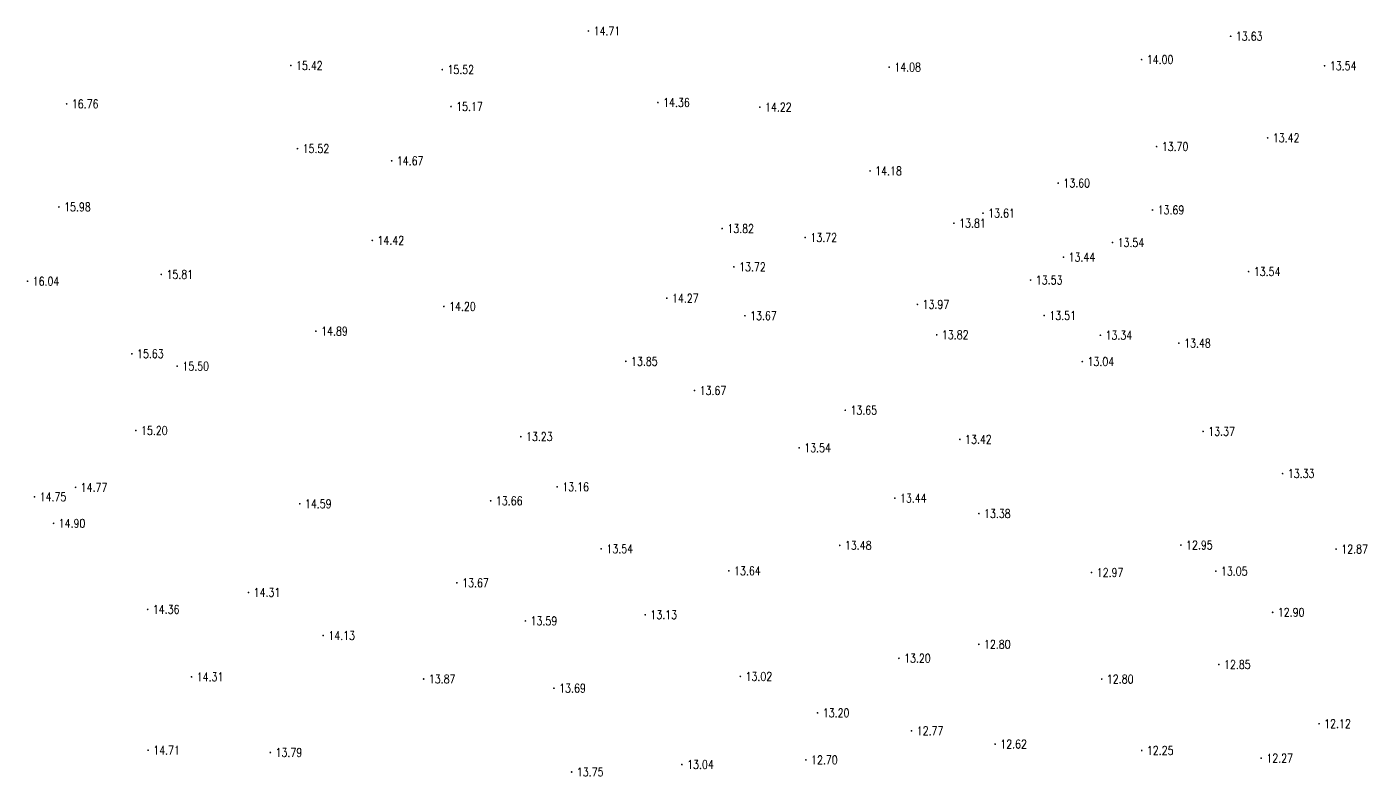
# Model space of a CAD drawing. Extents: x 476861 to 479475, y 2367369 to 2370541.
# Drawn here: x 477775.5 to 477929.7, y 2368752.9 to 2368839.7 of the extents above; entities that cross this region are included whole.
import ezdxf
from ezdxf.enums import TextEntityAlignment as Align

# ---------------------------------------------------------------- set-up
doc = ezdxf.new("R2010")
doc.units = 0
doc.header["$LTSCALE"] = 0.5
doc.layers.get('0').update_dxf_attribs({"linetype": 'CONTINUOUS'})
doc.layers.add('GCD', color=1, linetype='CONTINUOUS')
doc.styles.add('HZ', font='rs.shx', dxfattribs={"width": 0.8, "bigfont": 'hztxt.shx'})

# ---------------------------------------------------------------- blocks, each defined once
blk = doc.blocks.new('GC200')
at = {"linetype": 'Continuous', "const_width": 0.2, "flags": 128}
blk.add_lwpolyline([(-0.1, 0, 1), (0.1, 0, 1)], format="xyb", close=True, dxfattribs=at)

msp = doc.modelspace()

# ---------------------------------------------------------------- block references
at = {"layer": 'GCD', "linetype": 'Continuous'}
ref = msp.add_blockref('GC200', (477840.497, 2368839.153, 14.707), dxfattribs=dict(at, xscale=0.5, yscale=0.5, zscale=0.5))
ref.add_attrib('height', '14.71', dxfattribs={"linetype": 'Continuous', "height": 1, "style": 'HZ', "width": 0.8}).set_placement((477841.097, 2368839.153, 14.707), align=Align.MIDDLE_LEFT)
ref = msp.add_blockref('GC200', (477914.837, 2368838.538, 13.63), dxfattribs=dict(at, xscale=0.5, yscale=0.5, zscale=0.5))
ref.add_attrib('height', '13.63', dxfattribs={"linetype": 'Continuous', "height": 1, "style": 'HZ', "width": 0.8}).set_placement((477915.437, 2368838.538, 13.63), align=Align.MIDDLE_LEFT)
ref = msp.add_blockref('GC200', (477904.527, 2368835.842, 13.997), dxfattribs=dict(at, xscale=0.5, yscale=0.5, zscale=0.5))
ref.add_attrib('height', '14.00', dxfattribs={"linetype": 'Continuous', "height": 1, "style": 'HZ', "width": 0.8}).set_placement((477905.127, 2368835.842, 13.997), align=Align.MIDDLE_LEFT)
ref = msp.add_blockref('GC200', (477806.048, 2368835.149, 15.415), dxfattribs=dict(at, xscale=0.5, yscale=0.5, zscale=0.5))
ref.add_attrib('height', '15.42', dxfattribs={"linetype": 'Continuous', "height": 1, "style": 'HZ', "width": 0.8}).set_placement((477806.648, 2368835.149, 15.415), align=Align.MIDDLE_LEFT)
ref = msp.add_blockref('GC200', (477823.572, 2368834.68, 15.522), dxfattribs=dict(at, xscale=0.5, yscale=0.5, zscale=0.5))
ref.add_attrib('height', '15.52', dxfattribs={"linetype": 'Continuous', "height": 1, "style": 'HZ', "width": 0.8}).set_placement((477824.172, 2368834.68, 15.522), align=Align.MIDDLE_LEFT)
ref = msp.add_blockref('GC200', (477875.303, 2368834.973, 14.082), dxfattribs=dict(at, xscale=0.5, yscale=0.5, zscale=0.5))
ref.add_attrib('height', '14.08', dxfattribs={"linetype": 'Continuous', "height": 1, "style": 'HZ', "width": 0.8}).set_placement((477875.903, 2368834.973, 14.082), align=Align.MIDDLE_LEFT)
ref = msp.add_blockref('GC200', (477925.711, 2368835.13, 13.54), dxfattribs=dict(at, xscale=0.5, yscale=0.5, zscale=0.5))
ref.add_attrib('height', '13.54', dxfattribs={"linetype": 'Continuous', "height": 1, "style": 'HZ', "width": 0.8}).set_placement((477926.311, 2368835.13, 13.54), align=Align.MIDDLE_LEFT)
ref = msp.add_blockref('GC200', (477780.098, 2368830.716, 16.76), dxfattribs=dict(at, xscale=0.5, yscale=0.5, zscale=0.5))
ref.add_attrib('height', '16.76', dxfattribs={"linetype": 'Continuous', "height": 1, "style": 'HZ', "width": 0.8}).set_placement((477780.698, 2368830.716, 16.76), align=Align.MIDDLE_LEFT)
ref = msp.add_blockref('GC200', (477848.542, 2368830.874, 14.364), dxfattribs=dict(at, xscale=0.5, yscale=0.5, zscale=0.5))
ref.add_attrib('height', '14.36', dxfattribs={"linetype": 'Continuous', "height": 1, "style": 'HZ', "width": 0.8}).set_placement((477849.142, 2368830.874, 14.364), align=Align.MIDDLE_LEFT)
ref = msp.add_blockref('GC200', (477824.589, 2368830.413, 15.168), dxfattribs=dict(at, xscale=0.5, yscale=0.5, zscale=0.5))
ref.add_attrib('height', '15.17', dxfattribs={"linetype": 'Continuous', "height": 1, "style": 'HZ', "width": 0.8}).set_placement((477825.189, 2368830.413, 15.168), align=Align.MIDDLE_LEFT)
ref = msp.add_blockref('GC200', (477860.338, 2368830.347, 14.22), dxfattribs=dict(at, xscale=0.5, yscale=0.5, zscale=0.5))
ref.add_attrib('height', '14.22', dxfattribs={"linetype": 'Continuous', "height": 1, "style": 'HZ', "width": 0.8}).set_placement((477860.938, 2368830.347, 14.22), align=Align.MIDDLE_LEFT)
ref = msp.add_blockref('GC200', (477919.121, 2368826.787, 13.415), dxfattribs=dict(at, xscale=0.5, yscale=0.5, zscale=0.5))
ref.add_attrib('height', '13.42', dxfattribs={"linetype": 'Continuous', "height": 1, "style": 'HZ', "width": 0.8}).set_placement((477919.721, 2368826.787, 13.415), align=Align.MIDDLE_LEFT)
ref = msp.add_blockref('GC200', (477806.815, 2368825.541, 15.524), dxfattribs=dict(at, xscale=0.5, yscale=0.5, zscale=0.5))
ref.add_attrib('height', '15.52', dxfattribs={"linetype": 'Continuous', "height": 1, "style": 'HZ', "width": 0.8}).set_placement((477807.415, 2368825.541, 15.524), align=Align.MIDDLE_LEFT)
ref = msp.add_blockref('GC200', (477906.261, 2368825.774, 13.699), dxfattribs=dict(at, xscale=0.5, yscale=0.5, zscale=0.5))
ref.add_attrib('height', '13.70', dxfattribs={"linetype": 'Continuous', "height": 1, "style": 'HZ', "width": 0.8}).set_placement((477906.861, 2368825.774, 13.699), align=Align.MIDDLE_LEFT)
ref = msp.add_blockref('GC200', (477817.715, 2368824.132, 14.668), dxfattribs=dict(at, xscale=0.5, yscale=0.5, zscale=0.5))
ref.add_attrib('height', '14.67', dxfattribs={"linetype": 'Continuous', "height": 1, "style": 'HZ', "width": 0.8}).set_placement((477818.315, 2368824.132, 14.668), align=Align.MIDDLE_LEFT)
ref = msp.add_blockref('GC200', (477873.091, 2368822.958, 14.181), dxfattribs=dict(at, xscale=0.5, yscale=0.5, zscale=0.5))
ref.add_attrib('height', '14.18', dxfattribs={"linetype": 'Continuous', "height": 1, "style": 'HZ', "width": 0.8}).set_placement((477873.691, 2368822.958, 14.181), align=Align.MIDDLE_LEFT)
ref = msp.add_blockref('GC200', (477894.875, 2368821.558, 13.604), dxfattribs=dict(at, xscale=0.5, yscale=0.5, zscale=0.5))
ref.add_attrib('height', '13.60', dxfattribs={"linetype": 'Continuous', "height": 1, "style": 'HZ', "width": 0.8}).set_placement((477895.475, 2368821.558, 13.604), align=Align.MIDDLE_LEFT)
ref = msp.add_blockref('GC200', (477779.201, 2368818.792, 15.979), dxfattribs=dict(at, xscale=0.5, yscale=0.5, zscale=0.5))
ref.add_attrib('height', '15.98', dxfattribs={"linetype": 'Continuous', "height": 1, "style": 'HZ', "width": 0.8}).set_placement((477779.801, 2368818.792, 15.979), align=Align.MIDDLE_LEFT)
ref = msp.add_blockref('GC200', (477905.787, 2368818.445, 13.694), dxfattribs=dict(at, xscale=0.5, yscale=0.5, zscale=0.5))
ref.add_attrib('height', '13.69', dxfattribs={"linetype": 'Continuous', "height": 1, "style": 'HZ', "width": 0.8}).set_placement((477906.387, 2368818.445, 13.694), align=Align.MIDDLE_LEFT)
ref = msp.add_blockref('GC200', (477882.807, 2368816.917, 13.814), dxfattribs=dict(at, xscale=0.5, yscale=0.5, zscale=0.5))
ref.add_attrib('height', '13.81', dxfattribs={"linetype": 'Continuous', "height": 1, "style": 'HZ', "width": 0.8}).set_placement((477883.407, 2368816.917, 13.814), align=Align.MIDDLE_LEFT)
ref = msp.add_blockref('GC200', (477886.167, 2368818.077, 13.61), dxfattribs=dict(at, xscale=0.5, yscale=0.5, zscale=0.5))
ref.add_attrib('height', '13.61', dxfattribs={"linetype": 'Continuous', "height": 1, "style": 'HZ', "width": 0.8}).set_placement((477886.767, 2368818.077, 13.61), align=Align.MIDDLE_LEFT)
ref = msp.add_blockref('GC200', (477855.975, 2368816.29, 13.817), dxfattribs=dict(at, xscale=0.5, yscale=0.5, zscale=0.5))
ref.add_attrib('height', '13.82', dxfattribs={"linetype": 'Continuous', "height": 1, "style": 'HZ', "width": 0.8}).set_placement((477856.575, 2368816.29, 13.817), align=Align.MIDDLE_LEFT)
ref = msp.add_blockref('GC200', (477865.587, 2368815.254, 13.723), dxfattribs=dict(at, xscale=0.5, yscale=0.5, zscale=0.5))
ref.add_attrib('height', '13.72', dxfattribs={"linetype": 'Continuous', "height": 1, "style": 'HZ', "width": 0.8}).set_placement((477866.187, 2368815.254, 13.723), align=Align.MIDDLE_LEFT)
ref = msp.add_blockref('GC200', (477815.48, 2368814.928, 14.423), dxfattribs=dict(at, xscale=0.5, yscale=0.5, zscale=0.5))
ref.add_attrib('height', '14.42', dxfattribs={"linetype": 'Continuous', "height": 1, "style": 'HZ', "width": 0.8}).set_placement((477816.08, 2368814.928, 14.423), align=Align.MIDDLE_LEFT)
ref = msp.add_blockref('GC200', (477901.157, 2368814.674, 13.54), dxfattribs=dict(at, xscale=0.5, yscale=0.5, zscale=0.5))
ref.add_attrib('height', '13.54', dxfattribs={"linetype": 'Continuous', "height": 1, "style": 'HZ', "width": 0.8}).set_placement((477901.757, 2368814.674, 13.54), align=Align.MIDDLE_LEFT)
ref = msp.add_blockref('GC200', (477895.48, 2368812.984, 13.44), dxfattribs=dict(at, xscale=0.5, yscale=0.5, zscale=0.5))
ref.add_attrib('height', '13.44', dxfattribs={"linetype": 'Continuous', "height": 1, "style": 'HZ', "width": 0.8}).set_placement((477896.08, 2368812.984, 13.44), align=Align.MIDDLE_LEFT)
ref = msp.add_blockref('GC200', (477791.051, 2368810.989, 15.809), dxfattribs=dict(at, xscale=0.5, yscale=0.5, zscale=0.5))
ref.add_attrib('height', '15.81', dxfattribs={"linetype": 'Continuous', "height": 1, "style": 'HZ', "width": 0.8}).set_placement((477791.651, 2368810.989, 15.809), align=Align.MIDDLE_LEFT)
ref = msp.add_blockref('GC200', (477857.338, 2368811.861, 13.723), dxfattribs=dict(at, xscale=0.5, yscale=0.5, zscale=0.5))
ref.add_attrib('height', '13.72', dxfattribs={"linetype": 'Continuous', "height": 1, "style": 'HZ', "width": 0.8}).set_placement((477857.938, 2368811.861, 13.723), align=Align.MIDDLE_LEFT)
ref = msp.add_blockref('GC200', (477916.912, 2368811.314, 13.54), dxfattribs=dict(at, xscale=0.5, yscale=0.5, zscale=0.5))
ref.add_attrib('height', '13.54', dxfattribs={"linetype": 'Continuous', "height": 1, "style": 'HZ', "width": 0.8}).set_placement((477917.512, 2368811.314, 13.54), align=Align.MIDDLE_LEFT)
ref = msp.add_blockref('GC200', (477775.566, 2368810.194, 16.039), dxfattribs=dict(at, xscale=0.5, yscale=0.5, zscale=0.5))
ref.add_attrib('height', '16.04', dxfattribs={"linetype": 'Continuous', "height": 1, "style": 'HZ', "width": 0.8}).set_placement((477776.166, 2368810.194, 16.039), align=Align.MIDDLE_LEFT)
ref = msp.add_blockref('GC200', (477891.681, 2368810.336, 13.531), dxfattribs=dict(at, xscale=0.5, yscale=0.5, zscale=0.5))
ref.add_attrib('height', '13.53', dxfattribs={"linetype": 'Continuous', "height": 1, "style": 'HZ', "width": 0.8}).set_placement((477892.281, 2368810.336, 13.531), align=Align.MIDDLE_LEFT)
ref = msp.add_blockref('GC200', (477849.57, 2368808.229, 14.268), dxfattribs=dict(at, xscale=0.5, yscale=0.5, zscale=0.5))
ref.add_attrib('height', '14.27', dxfattribs={"linetype": 'Continuous', "height": 1, "style": 'HZ', "width": 0.8}).set_placement((477850.17, 2368808.229, 14.268), align=Align.MIDDLE_LEFT)
ref = msp.add_blockref('GC200', (477878.578, 2368807.523, 13.966), dxfattribs=dict(at, xscale=0.5, yscale=0.5, zscale=0.5))
ref.add_attrib('height', '13.97', dxfattribs={"linetype": 'Continuous', "height": 1, "style": 'HZ', "width": 0.8}).set_placement((477879.178, 2368807.523, 13.966), align=Align.MIDDLE_LEFT)
ref = msp.add_blockref('GC200', (477823.765, 2368807.284, 14.2), dxfattribs=dict(at, xscale=0.5, yscale=0.5, zscale=0.5))
ref.add_attrib('height', '14.20', dxfattribs={"linetype": 'Continuous', "height": 1, "style": 'HZ', "width": 0.8}).set_placement((477824.365, 2368807.284, 14.2), align=Align.MIDDLE_LEFT)
ref = msp.add_blockref('GC200', (477858.61, 2368806.212, 13.665), dxfattribs=dict(at, xscale=0.5, yscale=0.5, zscale=0.5))
ref.add_attrib('height', '13.67', dxfattribs={"linetype": 'Continuous', "height": 1, "style": 'HZ', "width": 0.8}).set_placement((477859.21, 2368806.212, 13.665), align=Align.MIDDLE_LEFT)
ref = msp.add_blockref('GC200', (477893.251, 2368806.226, 13.506), dxfattribs=dict(at, xscale=0.5, yscale=0.5, zscale=0.5))
ref.add_attrib('height', '13.51', dxfattribs={"linetype": 'Continuous', "height": 1, "style": 'HZ', "width": 0.8}).set_placement((477893.851, 2368806.226, 13.506), align=Align.MIDDLE_LEFT)
ref = msp.add_blockref('GC200', (477808.954, 2368804.424, 14.89), dxfattribs=dict(at, xscale=0.5, yscale=0.5, zscale=0.5))
ref.add_attrib('height', '14.89', dxfattribs={"linetype": 'Continuous', "height": 1, "style": 'HZ', "width": 0.8}).set_placement((477809.554, 2368804.424, 14.89), align=Align.MIDDLE_LEFT)
ref = msp.add_blockref('GC200', (477880.809, 2368804.001, 13.815), dxfattribs=dict(at, xscale=0.5, yscale=0.5, zscale=0.5))
ref.add_attrib('height', '13.82', dxfattribs={"linetype": 'Continuous', "height": 1, "style": 'HZ', "width": 0.8}).set_placement((477881.409, 2368804.001, 13.815), align=Align.MIDDLE_LEFT)
ref = msp.add_blockref('GC200', (477899.752, 2368803.95, 13.344), dxfattribs=dict(at, xscale=0.5, yscale=0.5, zscale=0.5))
ref.add_attrib('height', '13.34', dxfattribs={"linetype": 'Continuous', "height": 1, "style": 'HZ', "width": 0.8}).set_placement((477900.352, 2368803.95, 13.344), align=Align.MIDDLE_LEFT)
ref = msp.add_blockref('GC200', (477908.847, 2368803.039, 13.484), dxfattribs=dict(at, xscale=0.5, yscale=0.5, zscale=0.5))
ref.add_attrib('height', '13.48', dxfattribs={"linetype": 'Continuous', "height": 1, "style": 'HZ', "width": 0.8}).set_placement((477909.447, 2368803.039, 13.484), align=Align.MIDDLE_LEFT)
ref = msp.add_blockref('GC200', (477787.644, 2368801.816, 15.627), dxfattribs=dict(at, xscale=0.5, yscale=0.5, zscale=0.5))
ref.add_attrib('height', '15.63', dxfattribs={"linetype": 'Continuous', "height": 1, "style": 'HZ', "width": 0.8}).set_placement((477788.244, 2368801.816, 15.627), align=Align.MIDDLE_LEFT)
ref = msp.add_blockref('GC200', (477792.894, 2368800.379, 15.504), dxfattribs=dict(at, xscale=0.5, yscale=0.5, zscale=0.5))
ref.add_attrib('height', '15.50', dxfattribs={"linetype": 'Continuous', "height": 1, "style": 'HZ', "width": 0.8}).set_placement((477793.494, 2368800.379, 15.504), align=Align.MIDDLE_LEFT)
ref = msp.add_blockref('GC200', (477844.824, 2368800.932, 13.849), dxfattribs=dict(at, xscale=0.5, yscale=0.5, zscale=0.5))
ref.add_attrib('height', '13.85', dxfattribs={"linetype": 'Continuous', "height": 1, "style": 'HZ', "width": 0.8}).set_placement((477845.424, 2368800.932, 13.849), align=Align.MIDDLE_LEFT)
ref = msp.add_blockref('GC200', (477897.665, 2368800.906, 13.041), dxfattribs=dict(at, xscale=0.5, yscale=0.5, zscale=0.5))
ref.add_attrib('height', '13.04', dxfattribs={"linetype": 'Continuous', "height": 1, "style": 'HZ', "width": 0.8}).set_placement((477898.265, 2368800.906, 13.041), align=Align.MIDDLE_LEFT)
ref = msp.add_blockref('GC200', (477852.775, 2368797.555, 13.67), dxfattribs=dict(at, xscale=0.5, yscale=0.5, zscale=0.5))
ref.add_attrib('height', '13.67', dxfattribs={"linetype": 'Continuous', "height": 1, "style": 'HZ', "width": 0.8}).set_placement((477853.375, 2368797.555, 13.67), align=Align.MIDDLE_LEFT)
ref = msp.add_blockref('GC200', (477870.225, 2368795.272, 13.65), dxfattribs=dict(at, xscale=0.5, yscale=0.5, zscale=0.5))
ref.add_attrib('height', '13.65', dxfattribs={"linetype": 'Continuous', "height": 1, "style": 'HZ', "width": 0.8}).set_placement((477870.825, 2368795.272, 13.65), align=Align.MIDDLE_LEFT)
ref = msp.add_blockref('GC200', (477788.103, 2368792.931, 15.197), dxfattribs=dict(at, xscale=0.5, yscale=0.5, zscale=0.5))
ref.add_attrib('height', '15.20', dxfattribs={"linetype": 'Continuous', "height": 1, "style": 'HZ', "width": 0.8}).set_placement((477788.703, 2368792.931, 15.197), align=Align.MIDDLE_LEFT)
ref = msp.add_blockref('GC200', (477832.669, 2368792.221, 13.226), dxfattribs=dict(at, xscale=0.5, yscale=0.5, zscale=0.5))
ref.add_attrib('height', '13.23', dxfattribs={"linetype": 'Continuous', "height": 1, "style": 'HZ', "width": 0.8}).set_placement((477833.269, 2368792.221, 13.226), align=Align.MIDDLE_LEFT)
ref = msp.add_blockref('GC200', (477911.646, 2368792.83, 13.366), dxfattribs=dict(at, xscale=0.5, yscale=0.5, zscale=0.5))
ref.add_attrib('height', '13.37', dxfattribs={"linetype": 'Continuous', "height": 1, "style": 'HZ', "width": 0.8}).set_placement((477912.246, 2368792.83, 13.366), align=Align.MIDDLE_LEFT)
ref = msp.add_blockref('GC200', (477864.88, 2368790.929, 13.54), dxfattribs=dict(at, xscale=0.5, yscale=0.5, zscale=0.5))
ref.add_attrib('height', '13.54', dxfattribs={"linetype": 'Continuous', "height": 1, "style": 'HZ', "width": 0.8}).set_placement((477865.48, 2368790.929, 13.54), align=Align.MIDDLE_LEFT)
ref = msp.add_blockref('GC200', (477883.491, 2368791.908, 13.421), dxfattribs=dict(at, xscale=0.5, yscale=0.5, zscale=0.5))
ref.add_attrib('height', '13.42', dxfattribs={"linetype": 'Continuous', "height": 1, "style": 'HZ', "width": 0.8}).set_placement((477884.091, 2368791.908, 13.421), align=Align.MIDDLE_LEFT)
ref = msp.add_blockref('GC200', (477920.854, 2368787.943, 13.334), dxfattribs=dict(at, xscale=0.5, yscale=0.5, zscale=0.5))
ref.add_attrib('height', '13.33', dxfattribs={"linetype": 'Continuous', "height": 1, "style": 'HZ', "width": 0.8}).set_placement((477921.454, 2368787.943, 13.334), align=Align.MIDDLE_LEFT)
ref = msp.add_blockref('GC200', (477781.126, 2368786.356, 14.765), dxfattribs=dict(at, xscale=0.5, yscale=0.5, zscale=0.5))
ref.add_attrib('height', '14.77', dxfattribs={"linetype": 'Continuous', "height": 1, "style": 'HZ', "width": 0.8}).set_placement((477781.726, 2368786.356, 14.765), align=Align.MIDDLE_LEFT)
ref = msp.add_blockref('GC200', (477836.871, 2368786.408, 13.162), dxfattribs=dict(at, xscale=0.5, yscale=0.5, zscale=0.5))
ref.add_attrib('height', '13.16', dxfattribs={"linetype": 'Continuous', "height": 1, "style": 'HZ', "width": 0.8}).set_placement((477837.471, 2368786.408, 13.162), align=Align.MIDDLE_LEFT)
ref = msp.add_blockref('GC200', (477776.369, 2368785.265, 14.753), dxfattribs=dict(at, xscale=0.5, yscale=0.5, zscale=0.5))
ref.add_attrib('height', '14.75', dxfattribs={"linetype": 'Continuous', "height": 1, "style": 'HZ', "width": 0.8}).set_placement((477776.969, 2368785.265, 14.753), align=Align.MIDDLE_LEFT)
ref = msp.add_blockref('GC200', (477807.074, 2368784.455, 14.59), dxfattribs=dict(at, xscale=0.5, yscale=0.5, zscale=0.5))
ref.add_attrib('height', '14.59', dxfattribs={"linetype": 'Continuous', "height": 1, "style": 'HZ', "width": 0.8}).set_placement((477807.674, 2368784.455, 14.59), align=Align.MIDDLE_LEFT)
ref = msp.add_blockref('GC200', (477829.181, 2368784.797, 13.661), dxfattribs=dict(at, xscale=0.5, yscale=0.5, zscale=0.5))
ref.add_attrib('height', '13.66', dxfattribs={"linetype": 'Continuous', "height": 1, "style": 'HZ', "width": 0.8}).set_placement((477829.781, 2368784.797, 13.661), align=Align.MIDDLE_LEFT)
ref = msp.add_blockref('GC200', (477875.96, 2368785.108, 13.443), dxfattribs=dict(at, xscale=0.5, yscale=0.5, zscale=0.5))
ref.add_attrib('height', '13.44', dxfattribs={"linetype": 'Continuous', "height": 1, "style": 'HZ', "width": 0.8}).set_placement((477876.56, 2368785.108, 13.443), align=Align.MIDDLE_LEFT)
ref = msp.add_blockref('GC200', (477885.689, 2368783.316, 13.375), dxfattribs=dict(at, xscale=0.5, yscale=0.5, zscale=0.5))
ref.add_attrib('height', '13.38', dxfattribs={"linetype": 'Continuous', "height": 1, "style": 'HZ', "width": 0.8}).set_placement((477886.289, 2368783.316, 13.375), align=Align.MIDDLE_LEFT)
ref = msp.add_blockref('GC200', (477778.579, 2368782.193, 14.901), dxfattribs=dict(at, xscale=0.5, yscale=0.5, zscale=0.5))
ref.add_attrib('height', '14.90', dxfattribs={"linetype": 'Continuous', "height": 1, "style": 'HZ', "width": 0.8}).set_placement((477779.179, 2368782.193, 14.901), align=Align.MIDDLE_LEFT)
ref = msp.add_blockref('GC200', (477869.585, 2368779.647, 13.482), dxfattribs=dict(at, xscale=0.5, yscale=0.5, zscale=0.5))
ref.add_attrib('height', '13.48', dxfattribs={"linetype": 'Continuous', "height": 1, "style": 'HZ', "width": 0.8}).set_placement((477870.185, 2368779.647, 13.482), align=Align.MIDDLE_LEFT)
ref = msp.add_blockref('GC200', (477909.073, 2368779.682, 12.954), dxfattribs=dict(at, xscale=0.5, yscale=0.5, zscale=0.5))
ref.add_attrib('height', '12.95', dxfattribs={"linetype": 'Continuous', "height": 1, "style": 'HZ', "width": 0.8}).set_placement((477909.673, 2368779.682, 12.954), align=Align.MIDDLE_LEFT)
ref = msp.add_blockref('GC200', (477841.975, 2368779.243, 13.538), dxfattribs=dict(at, xscale=0.5, yscale=0.5, zscale=0.5))
ref.add_attrib('height', '13.54', dxfattribs={"linetype": 'Continuous', "height": 1, "style": 'HZ', "width": 0.8}).set_placement((477842.575, 2368779.243, 13.538), align=Align.MIDDLE_LEFT)
ref = msp.add_blockref('GC200', (477927.045, 2368779.218, 12.874), dxfattribs=dict(at, xscale=0.5, yscale=0.5, zscale=0.5))
ref.add_attrib('height', '12.87', dxfattribs={"linetype": 'Continuous', "height": 1, "style": 'HZ', "width": 0.8}).set_placement((477927.645, 2368779.218, 12.874), align=Align.MIDDLE_LEFT)
ref = msp.add_blockref('GC200', (477856.754, 2368776.692, 13.637), dxfattribs=dict(at, xscale=0.5, yscale=0.5, zscale=0.5))
ref.add_attrib('height', '13.64', dxfattribs={"linetype": 'Continuous', "height": 1, "style": 'HZ', "width": 0.8}).set_placement((477857.354, 2368776.692, 13.637), align=Align.MIDDLE_LEFT)
ref = msp.add_blockref('GC200', (477913.112, 2368776.656, 13.053), dxfattribs=dict(at, xscale=0.5, yscale=0.5, zscale=0.5))
ref.add_attrib('height', '13.05', dxfattribs={"linetype": 'Continuous', "height": 1, "style": 'HZ', "width": 0.8}).set_placement((477913.712, 2368776.656, 13.053), align=Align.MIDDLE_LEFT)
ref = msp.add_blockref('GC200', (477825.274, 2368775.313, 13.67), dxfattribs=dict(at, xscale=0.5, yscale=0.5, zscale=0.5))
ref.add_attrib('height', '13.67', dxfattribs={"linetype": 'Continuous', "height": 1, "style": 'HZ', "width": 0.8}).set_placement((477825.874, 2368775.313, 13.67), align=Align.MIDDLE_LEFT)
ref = msp.add_blockref('GC200', (477898.733, 2368776.503, 12.965), dxfattribs=dict(at, xscale=0.5, yscale=0.5, zscale=0.5))
ref.add_attrib('height', '12.97', dxfattribs={"linetype": 'Continuous', "height": 1, "style": 'HZ', "width": 0.8}).set_placement((477899.333, 2368776.503, 12.965), align=Align.MIDDLE_LEFT)
ref = msp.add_blockref('GC200', (477801.146, 2368774.203, 14.306), dxfattribs=dict(at, xscale=0.5, yscale=0.5, zscale=0.5))
ref.add_attrib('height', '14.31', dxfattribs={"linetype": 'Continuous', "height": 1, "style": 'HZ', "width": 0.8}).set_placement((477801.746, 2368774.203, 14.306), align=Align.MIDDLE_LEFT)
ref = msp.add_blockref('GC200', (477789.473, 2368772.233, 14.361), dxfattribs=dict(at, xscale=0.5, yscale=0.5, zscale=0.5))
ref.add_attrib('height', '14.36', dxfattribs={"linetype": 'Continuous', "height": 1, "style": 'HZ', "width": 0.8}).set_placement((477790.073, 2368772.233, 14.361), align=Align.MIDDLE_LEFT)
ref = msp.add_blockref('GC200', (477833.196, 2368770.898, 13.594), dxfattribs=dict(at, xscale=0.5, yscale=0.5, zscale=0.5))
ref.add_attrib('height', '13.59', dxfattribs={"linetype": 'Continuous', "height": 1, "style": 'HZ', "width": 0.8}).set_placement((477833.796, 2368770.898, 13.594), align=Align.MIDDLE_LEFT)
ref = msp.add_blockref('GC200', (477847.069, 2368771.621, 13.13), dxfattribs=dict(at, xscale=0.5, yscale=0.5, zscale=0.5))
ref.add_attrib('height', '13.13', dxfattribs={"linetype": 'Continuous', "height": 1, "style": 'HZ', "width": 0.8}).set_placement((477847.669, 2368771.621, 13.13), align=Align.MIDDLE_LEFT)
ref = msp.add_blockref('GC200', (477919.7, 2368771.897, 12.901), dxfattribs=dict(at, xscale=0.5, yscale=0.5, zscale=0.5))
ref.add_attrib('height', '12.90', dxfattribs={"linetype": 'Continuous', "height": 1, "style": 'HZ', "width": 0.8}).set_placement((477920.3, 2368771.897, 12.901), align=Align.MIDDLE_LEFT)
ref = msp.add_blockref('GC200', (477809.789, 2368769.208, 14.133), dxfattribs=dict(at, xscale=0.5, yscale=0.5, zscale=0.5))
ref.add_attrib('height', '14.13', dxfattribs={"linetype": 'Continuous', "height": 1, "style": 'HZ', "width": 0.8}).set_placement((477810.389, 2368769.208, 14.133), align=Align.MIDDLE_LEFT)
ref = msp.add_blockref('GC200', (477885.683, 2368768.195, 12.803), dxfattribs=dict(at, xscale=0.5, yscale=0.5, zscale=0.5))
ref.add_attrib('height', '12.80', dxfattribs={"linetype": 'Continuous', "height": 1, "style": 'HZ', "width": 0.8}).set_placement((477886.283, 2368768.195, 12.803), align=Align.MIDDLE_LEFT)
ref = msp.add_blockref('GC200', (477876.433, 2368766.577, 13.196), dxfattribs=dict(at, xscale=0.5, yscale=0.5, zscale=0.5))
ref.add_attrib('height', '13.20', dxfattribs={"linetype": 'Continuous', "height": 1, "style": 'HZ', "width": 0.8}).set_placement((477877.033, 2368766.577, 13.196), align=Align.MIDDLE_LEFT)
ref = msp.add_blockref('GC200', (477913.468, 2368765.858, 12.852), dxfattribs=dict(at, xscale=0.5, yscale=0.5, zscale=0.5))
ref.add_attrib('height', '12.85', dxfattribs={"linetype": 'Continuous', "height": 1, "style": 'HZ', "width": 0.8}).set_placement((477914.068, 2368765.858, 12.852), align=Align.MIDDLE_LEFT)
ref = msp.add_blockref('GC200', (477794.553, 2368764.426, 14.305), dxfattribs=dict(at, xscale=0.5, yscale=0.5, zscale=0.5))
ref.add_attrib('height', '14.31', dxfattribs={"linetype": 'Continuous', "height": 1, "style": 'HZ', "width": 0.8}).set_placement((477795.153, 2368764.426, 14.305), align=Align.MIDDLE_LEFT)
ref = msp.add_blockref('GC200', (477858.08, 2368764.479, 13.022), dxfattribs=dict(at, xscale=0.5, yscale=0.5, zscale=0.5))
ref.add_attrib('height', '13.02', dxfattribs={"linetype": 'Continuous', "height": 1, "style": 'HZ', "width": 0.8}).set_placement((477858.68, 2368764.479, 13.022), align=Align.MIDDLE_LEFT)
ref = msp.add_blockref('GC200', (477821.422, 2368764.183, 13.872), dxfattribs=dict(at, xscale=0.5, yscale=0.5, zscale=0.5))
ref.add_attrib('height', '13.87', dxfattribs={"linetype": 'Continuous', "height": 1, "style": 'HZ', "width": 0.8}).set_placement((477822.022, 2368764.183, 13.872), align=Align.MIDDLE_LEFT)
ref = msp.add_blockref('GC200', (477836.507, 2368763.118, 13.694), dxfattribs=dict(at, xscale=0.5, yscale=0.5, zscale=0.5))
ref.add_attrib('height', '13.69', dxfattribs={"linetype": 'Continuous', "height": 1, "style": 'HZ', "width": 0.8}).set_placement((477837.107, 2368763.118, 13.694), align=Align.MIDDLE_LEFT)
ref = msp.add_blockref('GC200', (477899.909, 2368764.175, 12.8), dxfattribs=dict(at, xscale=0.5, yscale=0.5, zscale=0.5))
ref.add_attrib('height', '12.80', dxfattribs={"linetype": 'Continuous', "height": 1, "style": 'HZ', "width": 0.8}).set_placement((477900.509, 2368764.175, 12.8), align=Align.MIDDLE_LEFT)
ref = msp.add_blockref('GC200', (477867.019, 2368760.258, 13.201), dxfattribs=dict(at, xscale=0.5, yscale=0.5, zscale=0.5))
ref.add_attrib('height', '13.20', dxfattribs={"linetype": 'Continuous', "height": 1, "style": 'HZ', "width": 0.8}).set_placement((477867.619, 2368760.258, 13.201), align=Align.MIDDLE_LEFT)
ref = msp.add_blockref('GC200', (477877.896, 2368758.188, 12.773), dxfattribs=dict(at, xscale=0.5, yscale=0.5, zscale=0.5))
ref.add_attrib('height', '12.77', dxfattribs={"linetype": 'Continuous', "height": 1, "style": 'HZ', "width": 0.8}).set_placement((477878.496, 2368758.188, 12.773), align=Align.MIDDLE_LEFT)
ref = msp.add_blockref('GC200', (477925.067, 2368759.013, 12.12), dxfattribs=dict(at, xscale=0.5, yscale=0.5, zscale=0.5))
ref.add_attrib('height', '12.12', dxfattribs={"linetype": 'Continuous', "height": 1, "style": 'HZ', "width": 0.8}).set_placement((477925.667, 2368759.013, 12.12), align=Align.MIDDLE_LEFT)
ref = msp.add_blockref('GC200', (477887.575, 2368756.656, 12.624), dxfattribs=dict(at, xscale=0.5, yscale=0.5, zscale=0.5))
ref.add_attrib('height', '12.62', dxfattribs={"linetype": 'Continuous', "height": 1, "style": 'HZ', "width": 0.8}).set_placement((477888.175, 2368756.656, 12.624), align=Align.MIDDLE_LEFT)
ref = msp.add_blockref('GC200', (477789.521, 2368755.941, 14.711), dxfattribs=dict(at, xscale=0.5, yscale=0.5, zscale=0.5))
ref.add_attrib('height', '14.71', dxfattribs={"linetype": 'Continuous', "height": 1, "style": 'HZ', "width": 0.8}).set_placement((477790.121, 2368755.941, 14.711), align=Align.MIDDLE_LEFT)
ref = msp.add_blockref('GC200', (477803.674, 2368755.682, 13.789), dxfattribs=dict(at, xscale=0.5, yscale=0.5, zscale=0.5))
ref.add_attrib('height', '13.79', dxfattribs={"linetype": 'Continuous', "height": 1, "style": 'HZ', "width": 0.8}).set_placement((477804.274, 2368755.682, 13.789), align=Align.MIDDLE_LEFT)
ref = msp.add_blockref('GC200', (477904.539, 2368755.912, 12.249), dxfattribs=dict(at, xscale=0.5, yscale=0.5, zscale=0.5))
ref.add_attrib('height', '12.25', dxfattribs={"linetype": 'Continuous', "height": 1, "style": 'HZ', "width": 0.8}).set_placement((477905.139, 2368755.912, 12.249), align=Align.MIDDLE_LEFT)
ref = msp.add_blockref('GC200', (477918.369, 2368755.026, 12.271), dxfattribs=dict(at, xscale=0.5, yscale=0.5, zscale=0.5))
ref.add_attrib('height', '12.27', dxfattribs={"linetype": 'Continuous', "height": 1, "style": 'HZ', "width": 0.8}).set_placement((477918.969, 2368755.026, 12.271), align=Align.MIDDLE_LEFT)
ref = msp.add_blockref('GC200', (477838.555, 2368753.423, 13.746), dxfattribs=dict(at, xscale=0.5, yscale=0.5, zscale=0.5))
ref.add_attrib('height', '13.75', dxfattribs={"linetype": 'Continuous', "height": 1, "style": 'HZ', "width": 0.8}).set_placement((477839.155, 2368753.423, 13.746), align=Align.MIDDLE_LEFT)
ref = msp.add_blockref('GC200', (477851.318, 2368754.288, 13.042), dxfattribs=dict(at, xscale=0.5, yscale=0.5, zscale=0.5))
ref.add_attrib('height', '13.04', dxfattribs={"linetype": 'Continuous', "height": 1, "style": 'HZ', "width": 0.8}).set_placement((477851.918, 2368754.288, 13.042), align=Align.MIDDLE_LEFT)
ref = msp.add_blockref('GC200', (477865.666, 2368754.817, 12.696), dxfattribs=dict(at, xscale=0.5, yscale=0.5, zscale=0.5))
ref.add_attrib('height', '12.70', dxfattribs={"linetype": 'Continuous', "height": 1, "style": 'HZ', "width": 0.8}).set_placement((477866.266, 2368754.817, 12.696), align=Align.MIDDLE_LEFT)

doc.saveas('drawing.dxf')
